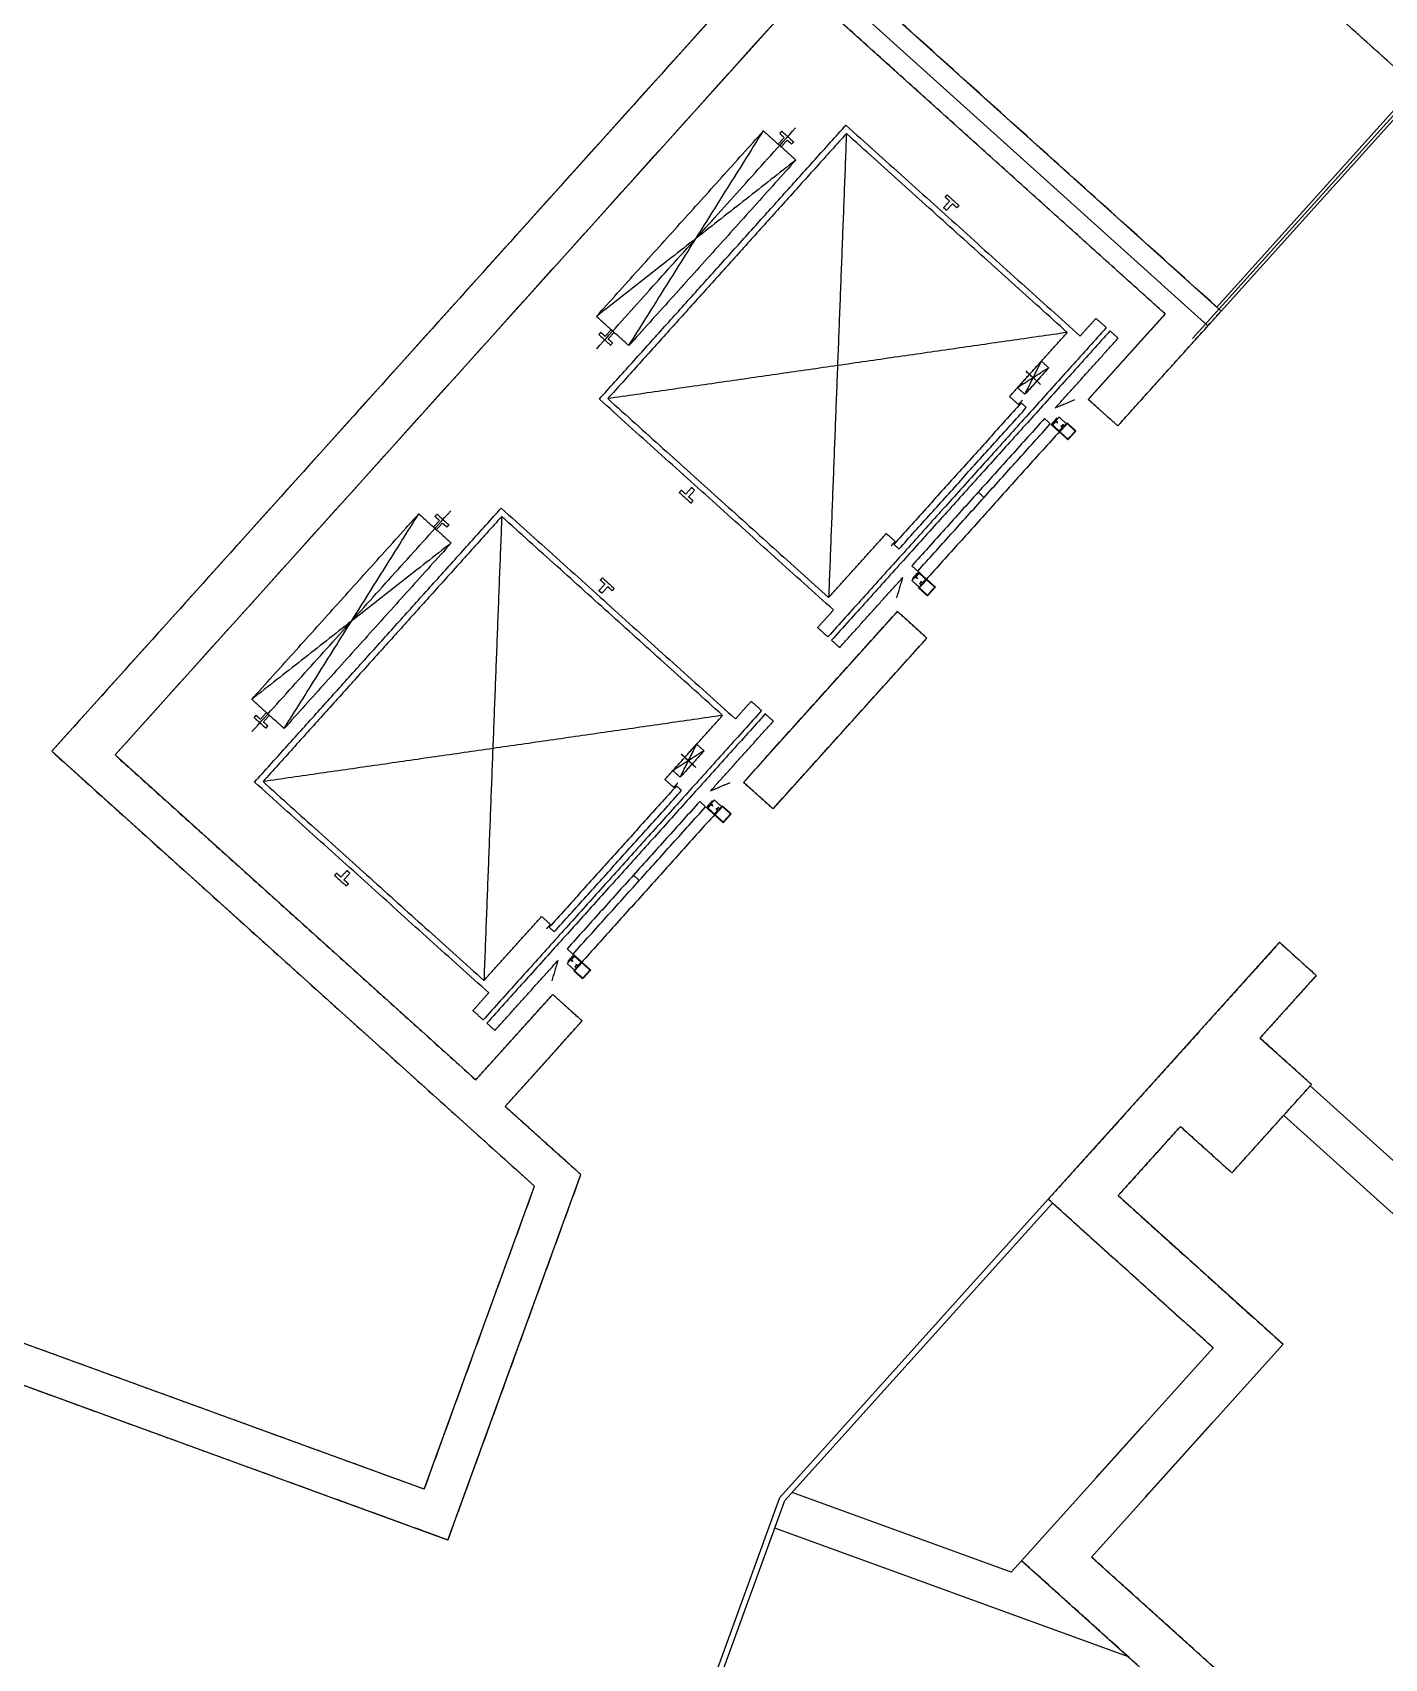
# Model space of a CAD drawing. Header units: millimetres. Extents: x -121354 to 132141, y -64344 to 350.
# Drawn here: x 71987 to 78811, y -32225 to -24021 of the extents above; entities that cross this region are included whole.
import ezdxf

# ---------------------------------------------------------------- set-up
doc = ezdxf.new("R2010")
doc.units = ezdxf.units.MM
for name, color, linetype in [('Block_102ë™_ìƒë¶€ê³¨ì¡°B2_0108', 7, 'CONTINUOUS'), ('Block_ELEV_17ì¸ìŠ¹002', 7, 'CONTINUOUS'), ('Block_ELEV_17ì¸ìŠ¹003', 7, 'CONTINUOUS'), ('Line002', 7, 'CONTINUOUS'), ('Line003', 7, 'CONTINUOUS'), ('Line054', 7, 'CONTINUOUS'), ('Line055', 7, 'CONTINUOUS'), ('Line402', 7, 'CONTINUOUS'), ('Line403', 7, 'CONTINUOUS'), ('Line404', 7, 'CONTINUOUS'), ('Line405', 7, 'CONTINUOUS'), ('Line406', 7, 'CONTINUOUS'), ('Line409', 7, 'CONTINUOUS'), ('Line410', 7, 'CONTINUOUS'), ('Line411', 7, 'CONTINUOUS'), ('Line412', 7, 'CONTINUOUS'), ('Line420', 7, 'CONTINUOUS'), ('Line426', 7, 'CONTINUOUS'), ('Line437', 7, 'CONTINUOUS'), ('Line473', 7, 'CONTINUOUS'), ('Line474', 7, 'CONTINUOUS'), ('Line475', 7, 'CONTINUOUS'), ('Line481', 7, 'CONTINUOUS'), ('Line505', 7, 'CONTINUOUS'), ('Line506', 7, 'CONTINUOUS'), ('Line509', 7, 'CONTINUOUS'), ('Line510', 7, 'CONTINUOUS'), ('Line514', 7, 'CONTINUOUS'), ('Line517', 7, 'CONTINUOUS'), ('Line518', 7, 'CONTINUOUS'), ('Line519', 7, 'CONTINUOUS'), ('Line520', 7, 'CONTINUOUS'), ('Line521', 7, 'CONTINUOUS'), ('Line522', 7, 'CONTINUOUS'), ('Line523', 7, 'CONTINUOUS'), ('Line525', 7, 'CONTINUOUS'), ('Line526', 7, 'CONTINUOUS'), ('Line528', 7, 'CONTINUOUS'), ('Line529', 7, 'CONTINUOUS'), ('Line530', 7, 'CONTINUOUS'), ('Line531', 7, 'CONTINUOUS'), ('Line532', 7, 'CONTINUOUS'), ('Line533', 7, 'CONTINUOUS'), ('Line535', 7, 'CONTINUOUS'), ('Line536', 7, 'CONTINUOUS'), ('Line560', 7, 'CONTINUOUS'), ('Line561', 7, 'CONTINUOUS'), ('Line565', 7, 'CONTINUOUS'), ('Line568', 7, 'CONTINUOUS'), ('Line576', 7, 'CONTINUOUS'), ('Line577', 7, 'CONTINUOUS'), ('Polyline066', 7, 'CONTINUOUS')]:
    doc.layers.add(name, color=color, linetype=linetype)

msp = doc.modelspace()

# ---------------------------------------------------------------- linework, layer by layer
at = {"layer": 'Block_102ë™_ìƒë¶€ê³¨ì¡°B2_0108'}
for points in [[(77986.6, -25426.6), (74590.4, -22368.7)], [(79027.4, -24345.4), (77177, -22679.2)], [(75697.6, -23634.8), (72084.3, -27647.8)], [(75883.4, -23802.1), (72403.9, -27666.4)], [(77704.1, -25441.4), (75883.4, -23802.1)], [(77464.7, -26006.3), (77986.6, -25426.6)], [(77316, -25872.5), (77704.1, -25441.4)], [(77464.7, -26006.3), (77316, -25872.5)], [(75576.3, -27804.6), (76352.5, -26942.6)], [(76501.1, -27076.4), (76352.5, -26942.6)], [(75724.9, -27938.5), (76501.1, -27076.4)], [(72084.3, -27647.8), (74521.3, -29842)], [(72403.9, -27666.4), (74224.6, -29305.8)], [(75724.9, -27938.5), (75576.3, -27804.6)], [(78281, -28611.7), (77113.3, -29908.5)], [(78281, -28611.7), (78466.7, -28779)], [(78466.7, -28779), (78182.4, -29094.8)], [(74224.6, -29305.8), (74612.7, -28874.8)], [(74761.4, -29008.6), (74612.7, -28874.8)], [(74373.3, -29439.6), (74761.4, -29008.6)], [(78442.5, -29329), (78182.4, -29094.8)], [(78041, -29774.9), (78442.5, -29329)], [(74373.3, -29439.6), (74755.4, -29783.6)], [(77780.9, -29540.7), (77466.4, -29890)], [(77466.4, -29890), (77774.2, -29548.1)], [(77780.9, -29540.7), (78041, -29774.9)], [(73964.7, -31371.1), (74521.3, -29842)], [(74084.3, -31627.5), (74755.4, -29783.6)], [(77945.6, -30657.9), (77113.3, -29908.5)], [(77466.4, -29890), (78298.7, -30639.4)], [(73964.7, -31371.1), (71333.6, -30413.5)], [(74084.3, -31627.5), (71453.1, -30669.8)], [(76978.8, -31731.8), (77945.6, -30657.9)], [(77331.8, -31713.3), (78298.7, -30639.4)], [(78717.7, -33297.5), (76978.8, -31731.8)], [(78699.2, -32944.5), (77331.8, -31713.3)]]:
    msp.add_open_spline(points, degree=1, dxfattribs=at)
at = {"layer": 'Block_ELEV_17ì¸ìŠ¹002'}
for points in [[(73093.8, -27386), (73936.9, -26449.6)], [(73093.8, -27386), (73936.9, -26449.6)], [(73093.8, -27386), (73936.9, -26449.6)], [(73095.2, -27548.8), (74098.9, -26434)], [(73095.2, -27548.8), (74098.9, -26434)], [(73095.2, -27548.8), (74098.9, -26434)], [(73108.6, -27803), (74353.1, -26420.7)], [(73108.6, -27803), (74353.1, -26420.7)], [(73108.6, -27803), (74353.1, -26420.7)], [(74355.4, -26463.1), (73150.9, -27800.8)], [(73257.3, -27533.2), (73936.9, -26449.6)], [(73257.3, -27533.2), (73936.9, -26449.6)], [(73257.3, -27533.2), (73936.9, -26449.6)], [(73936.9, -26449.6), (74100.4, -26596.8)], [(73936.9, -26449.6), (74100.4, -26596.8)], [(73936.9, -26449.6), (74100.4, -26596.8)], [(74011.2, -26516.5), (74041.3, -26483.1)], [(74011.2, -26516.5), (74041.3, -26483.1)], [(74011.2, -26516.5), (74041.3, -26483.1)], [(74019, -26463), (74029, -26451.9)], [(74019, -26463), (74029, -26451.9)], [(74019, -26463), (74029, -26451.9)], [(74041.3, -26483.1), (74019, -26463)], [(74041.3, -26483.1), (74019, -26463)], [(74041.3, -26483.1), (74019, -26463)], [(74056.2, -26496.5), (74026.1, -26529.9)], [(74056.2, -26496.5), (74026.1, -26529.9)], [(74056.2, -26496.5), (74026.1, -26529.9)], [(74029, -26451.9), (74088.5, -26505.4)], [(74029, -26451.9), (74088.5, -26505.4)], [(74029, -26451.9), (74088.5, -26505.4)], [(74078.5, -26516.5), (74056.2, -26496.5)], [(74078.5, -26516.5), (74056.2, -26496.5)], [(74078.5, -26516.5), (74056.2, -26496.5)], [(74355.4, -26463.1), (74265.6, -28804.4)], [(74353.1, -26420.7), (75534.7, -27484.6)], [(74353.1, -26420.7), (75534.7, -27484.6)], [(74353.1, -26420.7), (75534.7, -27484.6)], [(75470.1, -27466.8), (74355.4, -26463.1)], [(74026.1, -26529.9), (74011.2, -26516.5)], [(74026.1, -26529.9), (74011.2, -26516.5)], [(74026.1, -26529.9), (74011.2, -26516.5)], [(74088.5, -26505.4), (74078.5, -26516.5)], [(74088.5, -26505.4), (74078.5, -26516.5)], [(74088.5, -26505.4), (74078.5, -26516.5)], [(74100.4, -26596.8), (73093.8, -27386)], [(74100.4, -26596.8), (73093.8, -27386)], [(74100.4, -26596.8), (73093.8, -27386)], [(74100.4, -26596.8), (73257.3, -27533.2)], [(74100.4, -26596.8), (73257.3, -27533.2)], [(74100.4, -26596.8), (73257.3, -27533.2)], [(74845.8, -26837.4), (74876, -26804)], [(74845.8, -26837.4), (74876, -26804)], [(74845.8, -26837.4), (74876, -26804)], [(74853.7, -26783.9), (74863.7, -26772.8)], [(74853.7, -26783.9), (74863.7, -26772.8)], [(74853.7, -26783.9), (74863.7, -26772.8)], [(74876, -26804), (74853.7, -26783.9)], [(74876, -26804), (74853.7, -26783.9)], [(74876, -26804), (74853.7, -26783.9)], [(74890.8, -26817.4), (74860.7, -26850.8)], [(74890.8, -26817.4), (74860.7, -26850.8)], [(74890.8, -26817.4), (74860.7, -26850.8)], [(74863.7, -26772.8), (74923.1, -26826.3)], [(74863.7, -26772.8), (74923.1, -26826.3)], [(74863.7, -26772.8), (74923.1, -26826.3)], [(74913.1, -26837.5), (74890.8, -26817.4)], [(74913.1, -26837.5), (74890.8, -26817.4)], [(74913.1, -26837.5), (74890.8, -26817.4)], [(74923.1, -26826.3), (74913.1, -26837.5)], [(74923.1, -26826.3), (74913.1, -26837.5)], [(74923.1, -26826.3), (74913.1, -26837.5)], [(74860.7, -26850.8), (74845.8, -26837.4)], [(74860.7, -26850.8), (74845.8, -26837.4)], [(74860.7, -26850.8), (74845.8, -26837.4)], [(73257.3, -27533.2), (73093.8, -27386)], [(73257.3, -27533.2), (73093.8, -27386)], [(73257.3, -27533.2), (73093.8, -27386)], [(75534.7, -27484.6), (75615, -27395.5)], [(75534.7, -27484.6), (75615, -27395.5)], [(75534.7, -27484.6), (75615, -27395.5)], [(75615, -27395.5), (75667.1, -27442.3)], [(75615, -27395.5), (75667.1, -27442.3)], [(75615, -27395.5), (75667.1, -27442.3)], [(73115.7, -27466.3), (73105.7, -27477.4)], [(73115.7, -27466.3), (73105.7, -27477.4)], [(73105.7, -27477.4), (73165.1, -27530.9)], [(73105.7, -27477.4), (73165.1, -27530.9)], [(73138, -27486.3), (73115.7, -27466.3)], [(73138, -27486.3), (73115.7, -27466.3)], [(73168.1, -27452.9), (73138, -27486.3)], [(73168.1, -27452.9), (73138, -27486.3)], [(75470.1, -27466.8), (73150.9, -27800.8)], [(73152.8, -27499.7), (73183, -27466.3)], [(73152.8, -27499.7), (73183, -27466.3)], [(73183, -27466.3), (73168.1, -27452.9)], [(73183, -27466.3), (73168.1, -27452.9)], [(75667.1, -27442.3), (74261.9, -29002.9)], [(75667.1, -27442.3), (74261.9, -29002.9)], [(75667.1, -27442.3), (74261.9, -29002.9)], [(75685.6, -27459), (74280.5, -29019.6)], [(75685.6, -27459), (74280.5, -29019.6)], [(75685.6, -27459), (74280.5, -29019.6)], [(75179, -27790), (75470.1, -27466.8)], [(75726.5, -27495.8), (75685.6, -27459)], [(75726.5, -27495.8), (75685.6, -27459)], [(75726.5, -27495.8), (75685.6, -27459)], [(73175.1, -27519.8), (73152.8, -27499.7)], [(73175.1, -27519.8), (73152.8, -27499.7)], [(73165.1, -27530.9), (73175.1, -27519.8)], [(73165.1, -27530.9), (73175.1, -27519.8)], [(75408.7, -27848.8), (75726.5, -27495.8)], [(75408.7, -27848.8), (75726.5, -27495.8)], [(75408.7, -27848.8), (75726.5, -27495.8)], [(75219.2, -27745.5), (75339.6, -27611.7)], [(75219.2, -27745.5), (75339.6, -27611.7)], [(75219.2, -27745.5), (75339.6, -27611.7)], [(75376.8, -27645.1), (75219.2, -27745.5)], [(75376.8, -27645.1), (75219.2, -27745.5)], [(75376.8, -27645.1), (75219.2, -27745.5)], [(75256.3, -27778.9), (75339.6, -27611.7)], [(75256.3, -27778.9), (75339.6, -27611.7)], [(75256.3, -27778.9), (75339.6, -27611.7)], [(75376.8, -27645.1), (75256.3, -27778.9)], [(75376.8, -27645.1), (75256.3, -27778.9)], [(75376.8, -27645.1), (75256.3, -27778.9)], [(75339.6, -27611.7), (75376.8, -27645.1)], [(75339.6, -27611.7), (75376.8, -27645.1)], [(75339.6, -27611.7), (75376.8, -27645.1)], [(75335.1, -27728.8), (75260.8, -27661.8)], [(75335.1, -27728.8), (75260.8, -27661.8)], [(75335.1, -27728.8), (75260.8, -27661.8)], [(74290.2, -28866.9), (73108.6, -27803)], [(74290.2, -28866.9), (73108.6, -27803)], [(74290.2, -28866.9), (73108.6, -27803)], [(73150.9, -27800.8), (74265.6, -28804.4)], [(75223.6, -27830.2), (75179, -27790)], [(75256.3, -27778.9), (75219.2, -27745.5)], [(75256.3, -27778.9), (75219.2, -27745.5)], [(75256.3, -27778.9), (75219.2, -27745.5)], [(75243.7, -27807.9), (75223.6, -27830.2)], [(75506.7, -27807.2), (75408.7, -27848.8)], [(75506.7, -27807.2), (75408.7, -27848.8)], [(75506.7, -27807.2), (75408.7, -27848.8)], [(75237.3, -27822.4), (74595, -28535.8)], [(75237.3, -27822.4), (74595, -28535.8)], [(75237.3, -27822.4), (74595, -28535.8)], [(74621, -28559.2), (75263.4, -27845.8)], [(74621, -28559.2), (75263.4, -27845.8)], [(74621, -28559.2), (75263.4, -27845.8)], [(75263.4, -27845.8), (75237.3, -27822.4)], [(75263.4, -27845.8), (75237.3, -27822.4)], [(75263.4, -27845.8), (75237.3, -27822.4)], [(75428.7, -27893.8), (75412, -27912.4)], [(75428.7, -27893.8), (75412, -27912.4)], [(75428.7, -27893.8), (75412, -27912.4)], [(75428.7, -27893.8), (75465.9, -27927.2)], [(75428.7, -27893.8), (75465.9, -27927.2)], [(75428.7, -27893.8), (75465.9, -27927.2)], [(75354.8, -27901.2), (74685.6, -28644.4)], [(75354.8, -27901.2), (74685.6, -28644.4)], [(75354.8, -27901.2), (74685.6, -28644.4)], [(74715.4, -28671.1), (75384.5, -27928)], [(74715.4, -28671.1), (75384.5, -27928)], [(74715.4, -28671.1), (75384.5, -27928)], [(75432.4, -27964.4), (74756.6, -28715)], [(75384.5, -27928), (75354.8, -27901.2)], [(75384.5, -27928), (75354.8, -27901.2)], [(75384.5, -27928), (75354.8, -27901.2)], [(75388.2, -27931.3), (75418.3, -27897.9)], [(75388.2, -27931.3), (75418.3, -27897.9)], [(75388.2, -27931.3), (75418.3, -27897.9)], [(75399.4, -27941.4), (75388.2, -27931.3)], [(75399.4, -27941.4), (75388.2, -27931.3)], [(75399.4, -27941.4), (75388.2, -27931.3)], [(75412, -27912.4), (75391.9, -27934.7)], [(75412, -27912.4), (75391.9, -27934.7)], [(75412, -27912.4), (75391.9, -27934.7)], [(75391.9, -27934.7), (75429.1, -27968.1)], [(75391.9, -27934.7), (75429.1, -27968.1)], [(75391.9, -27934.7), (75429.1, -27968.1)], [(75396.3, -27934.1), (75412.2, -27916.4)], [(75396.3, -27934.1), (75412.2, -27916.4)], [(75396.3, -27934.1), (75412.2, -27916.4)], [(75429.2, -27963.7), (75396.3, -27934.1)], [(75429.2, -27963.7), (75396.3, -27934.1)], [(75429.2, -27963.7), (75396.3, -27934.1)], [(75421.5, -27920.9), (75412, -27912.4)], [(75421.5, -27920.9), (75412, -27912.4)], [(75421.5, -27920.9), (75412, -27912.4)], [(75412.2, -27916.4), (75419.6, -27923)], [(75412.2, -27916.4), (75419.6, -27923)], [(75412.2, -27916.4), (75419.6, -27923)], [(75418.3, -27897.9), (75422, -27901.2)], [(75418.3, -27897.9), (75422, -27901.2)], [(75418.3, -27897.9), (75422, -27901.2)], [(75419.6, -27923), (75421.5, -27920.9)], [(75419.6, -27923), (75421.5, -27920.9)], [(75419.6, -27923), (75421.5, -27920.9)], [(75469.2, -27923.5), (75429.1, -27968.1)], [(75429.1, -27968.1), (75449.2, -27945.8)], [(75429.1, -27968.1), (75449.2, -27945.8)], [(75429.1, -27968.1), (75449.2, -27945.8)], [(75429.1, -27968.1), (75473.7, -28008.3)], [(75445.2, -27946), (75429.2, -27963.7)], [(75445.2, -27946), (75429.2, -27963.7)], [(75445.2, -27946), (75429.2, -27963.7)], [(75469.4, -27927.1), (75432.6, -27967.9)], [(75432.6, -27967.9), (75473.5, -28004.7)], [(75439.7, -27937.3), (75437.8, -27939.4)], [(75439.7, -27937.3), (75437.8, -27939.4)], [(75439.7, -27937.3), (75437.8, -27939.4)], [(75437.8, -27939.4), (75445.2, -27946)], [(75437.8, -27939.4), (75445.2, -27946)], [(75437.8, -27939.4), (75445.2, -27946)], [(75449.2, -27945.8), (75439.7, -27937.3)], [(75449.2, -27945.8), (75439.7, -27937.3)], [(75449.2, -27945.8), (75439.7, -27937.3)], [(75448.4, -27931.7), (75441.7, -27939.1)], [(75448.4, -27931.7), (75441.7, -27939.1)], [(75448.4, -27931.7), (75441.7, -27939.1)], [(75455.8, -27938.4), (75448.4, -27931.7)], [(75455.8, -27938.4), (75448.4, -27931.7)], [(75455.8, -27938.4), (75448.4, -27931.7)], [(75449.2, -27945.8), (75455.8, -27938.4)], [(75449.2, -27945.8), (75455.8, -27938.4)], [(75449.2, -27945.8), (75455.8, -27938.4)], [(75455.8, -27938.4), (75465.9, -27927.2)], [(75455.8, -27938.4), (75465.9, -27927.2)], [(75455.8, -27938.4), (75465.9, -27927.2)], [(75513.8, -27963.7), (75469.2, -27923.5)], [(75510.3, -27963.9), (75469.4, -27927.1)], [(75473.5, -28004.7), (75510.3, -27963.9)], [(75473.7, -28008.3), (75513.8, -27963.7)], [(73522.1, -28262.8), (73512.1, -28273.9)], [(73522.1, -28262.8), (73512.1, -28273.9)], [(73512.1, -28273.9), (73571.5, -28327.5)], [(73512.1, -28273.9), (73571.5, -28327.5)], [(73544.4, -28282.9), (73522.1, -28262.8)], [(73544.4, -28282.9), (73522.1, -28262.8)], [(73574.5, -28249.4), (73544.4, -28282.9)], [(73574.5, -28249.4), (73544.4, -28282.9)], [(73559.3, -28296.2), (73589.4, -28262.8)], [(73559.3, -28296.2), (73589.4, -28262.8)], [(73581.5, -28316.3), (73559.3, -28296.2)], [(73581.5, -28316.3), (73559.3, -28296.2)], [(73589.4, -28262.8), (73574.5, -28249.4)], [(73589.4, -28262.8), (73574.5, -28249.4)], [(75049.9, -28299.5), (75020.2, -28272.8)], [(75049.9, -28299.5), (75020.2, -28272.8)], [(75049.9, -28299.5), (75020.2, -28272.8)], [(73571.5, -28327.5), (73581.5, -28316.3)], [(73571.5, -28327.5), (73581.5, -28316.3)], [(74265.6, -28804.4), (74556.7, -28481.2)], [(74556.7, -28481.2), (74601.3, -28521.3)], [(74601.3, -28521.3), (74581.2, -28543.6)], [(74595, -28535.8), (74621, -28559.2)], [(74595, -28535.8), (74621, -28559.2)], [(74595, -28535.8), (74621, -28559.2)], [(74321.3, -29056.4), (74639.2, -28703.4)], [(74321.3, -29056.4), (74639.2, -28703.4)], [(74321.3, -29056.4), (74639.2, -28703.4)], [(74639.2, -28703.4), (74608, -28805.3)], [(74639.2, -28703.4), (74608, -28805.3)], [(74639.2, -28703.4), (74608, -28805.3)], [(74685.6, -28644.4), (74715.4, -28671.1)], [(74685.6, -28644.4), (74715.4, -28671.1)], [(74686, -28718.7), (74702.7, -28700.1)], [(74686, -28718.7), (74702.7, -28700.1)], [(74719.1, -28674.5), (74689, -28707.9)], [(74719.1, -28674.5), (74689, -28707.9)], [(74689, -28707.9), (74692.7, -28711.3)], [(74689, -28707.9), (74692.7, -28711.3)], [(74702.7, -28700.1), (74722.8, -28677.8)], [(74702.7, -28700.1), (74722.8, -28677.8)], [(74712.2, -28708.6), (74702.7, -28700.1)], [(74712.2, -28708.6), (74702.7, -28700.1)], [(74722.7, -28682.2), (74706.7, -28699.9)], [(74722.7, -28682.2), (74706.7, -28699.9)], [(74706.7, -28699.9), (74714.1, -28706.6)], [(74706.7, -28699.9), (74714.1, -28706.6)], [(74714.1, -28706.6), (74712.2, -28708.6)], [(74714.1, -28706.6), (74712.2, -28708.6)], [(74730.2, -28684.5), (74719.1, -28674.5)], [(74730.2, -28684.5), (74719.1, -28674.5)], [(74719.8, -28755.9), (74760, -28711.3)], [(74755.6, -28711.9), (74722.7, -28682.2)], [(74755.6, -28711.9), (74722.7, -28682.2)], [(74722.8, -28677.8), (74760, -28711.3)], [(74722.8, -28677.8), (74760, -28711.3)], [(74739.7, -28729.6), (74755.6, -28711.9)], [(74739.7, -28729.6), (74755.6, -28711.9)], [(74760, -28711.3), (74739.9, -28733.6)], [(74760, -28711.3), (74739.9, -28733.6)], [(74760, -28711.3), (74804.5, -28751.4)], [(74686, -28718.7), (74723.2, -28752.1)], [(74686, -28718.7), (74723.2, -28752.1)], [(74764.4, -28796), (74719.8, -28755.9)], [(74733.2, -28741), (74723.2, -28752.1)], [(74733.2, -28741), (74723.2, -28752.1)], [(74723.3, -28755.7), (74760.1, -28714.8)], [(74764.2, -28792.5), (74723.3, -28755.7)], [(74725.8, -28734.3), (74732.5, -28726.9)], [(74725.8, -28734.3), (74732.5, -28726.9)], [(74733.2, -28741), (74725.8, -28734.3)], [(74733.2, -28741), (74725.8, -28734.3)], [(74730.4, -28725), (74732.3, -28722.9)], [(74730.4, -28725), (74732.3, -28722.9)], [(74739.9, -28733.6), (74730.4, -28725)], [(74739.9, -28733.6), (74730.4, -28725)], [(74732.3, -28722.9), (74739.7, -28729.6)], [(74732.3, -28722.9), (74739.7, -28729.6)], [(74739.9, -28733.6), (74733.2, -28741)], [(74739.9, -28733.6), (74733.2, -28741)], [(74760.1, -28714.8), (74801, -28751.6)], [(74801, -28751.6), (74764.2, -28792.5)], [(74804.5, -28751.4), (74764.4, -28796)], [(74209.9, -28956.1), (74290.2, -28866.9)], [(74209.9, -28956.1), (74290.2, -28866.9)], [(74209.9, -28956.1), (74290.2, -28866.9)], [(74261.9, -29002.9), (74209.9, -28956.1)], [(74261.9, -29002.9), (74209.9, -28956.1)], [(74261.9, -29002.9), (74209.9, -28956.1)], [(74280.5, -29019.6), (74321.3, -29056.4)], [(74280.5, -29019.6), (74321.3, -29056.4)], [(74280.5, -29019.6), (74321.3, -29056.4)]]:
    msp.add_open_spline(points, degree=1, dxfattribs=at)
at = {"layer": 'Block_ELEV_17ì¸ìŠ¹003'}
for points in [[(74833.5, -25453.8), (75676.6, -24517.4)], [(74833.5, -25453.8), (75676.6, -24517.4)], [(74833.5, -25453.8), (75676.6, -24517.4)], [(74835, -25616.6), (75838.7, -24501.9)], [(74835, -25616.6), (75838.7, -24501.9)], [(74835, -25616.6), (75838.7, -24501.9)], [(74848.3, -25870.8), (76092.9, -24488.5)], [(74848.3, -25870.8), (76092.9, -24488.5)], [(74848.3, -25870.8), (76092.9, -24488.5)], [(74997, -25601), (75676.6, -24517.4)], [(74997, -25601), (75676.6, -24517.4)], [(74997, -25601), (75676.6, -24517.4)], [(75676.6, -24517.4), (75840.1, -24664.6)], [(75676.6, -24517.4), (75840.1, -24664.6)], [(75676.6, -24517.4), (75840.1, -24664.6)], [(75758.8, -24530.8), (75768.8, -24519.7)], [(75758.8, -24530.8), (75768.8, -24519.7)], [(75758.8, -24530.8), (75768.8, -24519.7)], [(75768.8, -24519.7), (75828.2, -24573.2)], [(75768.8, -24519.7), (75828.2, -24573.2)], [(75768.8, -24519.7), (75828.2, -24573.2)], [(76092.9, -24488.5), (77274.5, -25552.5)], [(76092.9, -24488.5), (77274.5, -25552.5)], [(76092.9, -24488.5), (77274.5, -25552.5)], [(76095.1, -24530.9), (74890.7, -25868.6)], [(75750.9, -24584.4), (75781, -24550.9)], [(75750.9, -24584.4), (75781, -24550.9)], [(75750.9, -24584.4), (75781, -24550.9)], [(75765.8, -24597.7), (75750.9, -24584.4)], [(75765.8, -24597.7), (75750.9, -24584.4)], [(75765.8, -24597.7), (75750.9, -24584.4)], [(75781, -24550.9), (75758.8, -24530.8)], [(75781, -24550.9), (75758.8, -24530.8)], [(75781, -24550.9), (75758.8, -24530.8)], [(75795.9, -24564.3), (75765.8, -24597.7)], [(75795.9, -24564.3), (75765.8, -24597.7)], [(75795.9, -24564.3), (75765.8, -24597.7)], [(75818.2, -24584.4), (75795.9, -24564.3)], [(75818.2, -24584.4), (75795.9, -24564.3)], [(75818.2, -24584.4), (75795.9, -24564.3)], [(75828.2, -24573.2), (75818.2, -24584.4)], [(75828.2, -24573.2), (75818.2, -24584.4)], [(75828.2, -24573.2), (75818.2, -24584.4)], [(76095.1, -24530.9), (76005.4, -26872.3)], [(77209.8, -25534.6), (76095.1, -24530.9)], [(75840.1, -24664.6), (74833.5, -25453.8)], [(75840.1, -24664.6), (74833.5, -25453.8)], [(75840.1, -24664.6), (74833.5, -25453.8)], [(75840.1, -24664.6), (74997, -25601)], [(75840.1, -24664.6), (74997, -25601)], [(75840.1, -24664.6), (74997, -25601)], [(76593.4, -24851.8), (76603.4, -24840.6)], [(76593.4, -24851.8), (76603.4, -24840.6)], [(76593.4, -24851.8), (76603.4, -24840.6)], [(76615.7, -24871.8), (76593.4, -24851.8)], [(76615.7, -24871.8), (76593.4, -24851.8)], [(76615.7, -24871.8), (76593.4, -24851.8)], [(76603.4, -24840.6), (76662.9, -24894.1)], [(76603.4, -24840.6), (76662.9, -24894.1)], [(76603.4, -24840.6), (76662.9, -24894.1)], [(76585.6, -24905.3), (76615.7, -24871.8)], [(76585.6, -24905.3), (76615.7, -24871.8)], [(76585.6, -24905.3), (76615.7, -24871.8)], [(76600.4, -24918.6), (76585.6, -24905.3)], [(76600.4, -24918.6), (76585.6, -24905.3)], [(76600.4, -24918.6), (76585.6, -24905.3)], [(76630.6, -24885.2), (76600.4, -24918.6)], [(76630.6, -24885.2), (76600.4, -24918.6)], [(76630.6, -24885.2), (76600.4, -24918.6)], [(76652.9, -24905.3), (76630.6, -24885.2)], [(76652.9, -24905.3), (76630.6, -24885.2)], [(76652.9, -24905.3), (76630.6, -24885.2)], [(76662.9, -24894.1), (76652.9, -24905.3)], [(76662.9, -24894.1), (76652.9, -24905.3)], [(76662.9, -24894.1), (76652.9, -24905.3)], [(74997, -25601), (74833.5, -25453.8)], [(74997, -25601), (74833.5, -25453.8)], [(74997, -25601), (74833.5, -25453.8)], [(77406.8, -25510.1), (76001.6, -27070.7)], [(77406.8, -25510.1), (76001.6, -27070.7)], [(77406.8, -25510.1), (76001.6, -27070.7)], [(77274.5, -25552.5), (77354.8, -25463.3)], [(77274.5, -25552.5), (77354.8, -25463.3)], [(77274.5, -25552.5), (77354.8, -25463.3)], [(77354.8, -25463.3), (77406.8, -25510.1)], [(77354.8, -25463.3), (77406.8, -25510.1)], [(77354.8, -25463.3), (77406.8, -25510.1)], [(74855.4, -25534.1), (74845.4, -25545.2)], [(74855.4, -25534.1), (74845.4, -25545.2)], [(74845.4, -25545.2), (74904.8, -25598.8)], [(74845.4, -25545.2), (74904.8, -25598.8)], [(74877.7, -25554.2), (74855.4, -25534.1)], [(74877.7, -25554.2), (74855.4, -25534.1)], [(74907.8, -25520.7), (74877.7, -25554.2)], [(74907.8, -25520.7), (74877.7, -25554.2)], [(77209.8, -25534.6), (74890.7, -25868.6)], [(74892.6, -25567.5), (74922.7, -25534.1)], [(74892.6, -25567.5), (74922.7, -25534.1)], [(74914.9, -25587.6), (74892.6, -25567.5)], [(74914.9, -25587.6), (74892.6, -25567.5)], [(74904.8, -25598.8), (74914.9, -25587.6)], [(74904.8, -25598.8), (74914.9, -25587.6)], [(74922.7, -25534.1), (74907.8, -25520.7)], [(74922.7, -25534.1), (74907.8, -25520.7)], [(77425.4, -25526.8), (76020.2, -27087.5)], [(77425.4, -25526.8), (76020.2, -27087.5)], [(77425.4, -25526.8), (76020.2, -27087.5)], [(76918.7, -25857.9), (77209.8, -25534.6)], [(77148.4, -25916.6), (77466.2, -25563.6)], [(77148.4, -25916.6), (77466.2, -25563.6)], [(77148.4, -25916.6), (77466.2, -25563.6)], [(77466.2, -25563.6), (77425.4, -25526.8)], [(77466.2, -25563.6), (77425.4, -25526.8)], [(77466.2, -25563.6), (77425.4, -25526.8)], [(76958.9, -25813.3), (77079.3, -25679.5)], [(76958.9, -25813.3), (77079.3, -25679.5)], [(76958.9, -25813.3), (77079.3, -25679.5)], [(77116.5, -25713), (76958.9, -25813.3)], [(77116.5, -25713), (76958.9, -25813.3)], [(77116.5, -25713), (76958.9, -25813.3)], [(76996, -25846.7), (77079.3, -25679.5)], [(76996, -25846.7), (77079.3, -25679.5)], [(76996, -25846.7), (77079.3, -25679.5)], [(77116.5, -25713), (76996, -25846.7)], [(77116.5, -25713), (76996, -25846.7)], [(77116.5, -25713), (76996, -25846.7)], [(77074.8, -25796.6), (77000.5, -25729.7)], [(77074.8, -25796.6), (77000.5, -25729.7)], [(77074.8, -25796.6), (77000.5, -25729.7)], [(77079.3, -25679.5), (77116.5, -25713)], [(77079.3, -25679.5), (77116.5, -25713)], [(77079.3, -25679.5), (77116.5, -25713)], [(76996, -25846.7), (76958.9, -25813.3)], [(76996, -25846.7), (76958.9, -25813.3)], [(76996, -25846.7), (76958.9, -25813.3)], [(76029.9, -26934.7), (74848.3, -25870.8)], [(76029.9, -26934.7), (74848.3, -25870.8)], [(76029.9, -26934.7), (74848.3, -25870.8)], [(74890.7, -25868.6), (76005.4, -26872.3)], [(76977.1, -25890.2), (76334.7, -26603.6)], [(76977.1, -25890.2), (76334.7, -26603.6)], [(76977.1, -25890.2), (76334.7, -26603.6)], [(76360.7, -26627.1), (77003.1, -25913.6)], [(76360.7, -26627.1), (77003.1, -25913.6)], [(76360.7, -26627.1), (77003.1, -25913.6)], [(76963.3, -25898), (76918.7, -25857.9)], [(76983.4, -25875.7), (76963.3, -25898)], [(77003.1, -25913.6), (76977.1, -25890.2)], [(77003.1, -25913.6), (76977.1, -25890.2)], [(77003.1, -25913.6), (76977.1, -25890.2)], [(77246.4, -25875), (77148.4, -25916.6)], [(77246.4, -25875), (77148.4, -25916.6)], [(77246.4, -25875), (77148.4, -25916.6)], [(77094.5, -25969), (76425.4, -26712.2)], [(77094.5, -25969), (76425.4, -26712.2)], [(77094.5, -25969), (76425.4, -26712.2)], [(76455.1, -26738.9), (77124.2, -25995.8)], [(76455.1, -26738.9), (77124.2, -25995.8)], [(76455.1, -26738.9), (77124.2, -25995.8)], [(77124.2, -25995.8), (77094.5, -25969)], [(77124.2, -25995.8), (77094.5, -25969)], [(77124.2, -25995.8), (77094.5, -25969)], [(77128, -25999.1), (77158.1, -25965.7)], [(77128, -25999.1), (77158.1, -25965.7)], [(77128, -25999.1), (77158.1, -25965.7)], [(77139.1, -26009.2), (77128, -25999.1)], [(77139.1, -26009.2), (77128, -25999.1)], [(77139.1, -26009.2), (77128, -25999.1)], [(77151.7, -25980.2), (77131.7, -26002.5)], [(77151.7, -25980.2), (77131.7, -26002.5)], [(77151.7, -25980.2), (77131.7, -26002.5)], [(77131.7, -26002.5), (77168.8, -26035.9)], [(77131.7, -26002.5), (77168.8, -26035.9)], [(77131.7, -26002.5), (77168.8, -26035.9)], [(77136, -26001.9), (77152, -25984.2)], [(77136, -26001.9), (77152, -25984.2)], [(77136, -26001.9), (77152, -25984.2)], [(77169, -26031.5), (77136, -26001.9)], [(77169, -26031.5), (77136, -26001.9)], [(77169, -26031.5), (77136, -26001.9)], [(77168.5, -25961.6), (77151.7, -25980.2)], [(77168.5, -25961.6), (77151.7, -25980.2)], [(77168.5, -25961.6), (77151.7, -25980.2)], [(77161.2, -25988.7), (77151.7, -25980.2)], [(77161.2, -25988.7), (77151.7, -25980.2)], [(77161.2, -25988.7), (77151.7, -25980.2)], [(77152, -25984.2), (77159.3, -25990.8)], [(77152, -25984.2), (77159.3, -25990.8)], [(77152, -25984.2), (77159.3, -25990.8)], [(77158.1, -25965.7), (77161.8, -25969)], [(77158.1, -25965.7), (77161.8, -25969)], [(77158.1, -25965.7), (77161.8, -25969)], [(77159.3, -25990.8), (77161.2, -25988.7)], [(77159.3, -25990.8), (77161.2, -25988.7)], [(77159.3, -25990.8), (77161.2, -25988.7)], [(77168.5, -25961.6), (77205.6, -25995.1)], [(77168.5, -25961.6), (77205.6, -25995.1)], [(77168.5, -25961.6), (77205.6, -25995.1)], [(77209, -25991.4), (77168.8, -26035.9)], [(77209.2, -25994.9), (77172.4, -26035.8)], [(77179.4, -26005.1), (77177.5, -26007.2)], [(77179.4, -26005.1), (77177.5, -26007.2)], [(77179.4, -26005.1), (77177.5, -26007.2)], [(77188.9, -26013.7), (77179.4, -26005.1)], [(77188.9, -26013.7), (77179.4, -26005.1)], [(77188.9, -26013.7), (77179.4, -26005.1)], [(77188.2, -25999.5), (77181.5, -26007)], [(77188.2, -25999.5), (77181.5, -26007)], [(77188.2, -25999.5), (77181.5, -26007)], [(77195.6, -26006.2), (77188.2, -25999.5)], [(77195.6, -26006.2), (77188.2, -25999.5)], [(77195.6, -26006.2), (77188.2, -25999.5)], [(77188.9, -26013.7), (77195.6, -26006.2)], [(77188.9, -26013.7), (77195.6, -26006.2)], [(77188.9, -26013.7), (77195.6, -26006.2)], [(77195.6, -26006.2), (77205.6, -25995.1)], [(77195.6, -26006.2), (77205.6, -25995.1)], [(77195.6, -26006.2), (77205.6, -25995.1)], [(77253.6, -26031.5), (77209, -25991.4)], [(77250, -26031.7), (77209.2, -25994.9)], [(77172.2, -26032.2), (76496.3, -26782.8)], [(77168.8, -26035.9), (77188.9, -26013.7)], [(77168.8, -26035.9), (77188.9, -26013.7)], [(77168.8, -26035.9), (77188.9, -26013.7)], [(77168.8, -26035.9), (77213.4, -26076.1)], [(77184.9, -26013.8), (77169, -26031.5)], [(77184.9, -26013.8), (77169, -26031.5)], [(77184.9, -26013.8), (77169, -26031.5)], [(77172.4, -26035.8), (77213.2, -26072.6)], [(77177.5, -26007.2), (77184.9, -26013.8)], [(77177.5, -26007.2), (77184.9, -26013.8)], [(77177.5, -26007.2), (77184.9, -26013.8)], [(77213.2, -26072.6), (77250, -26031.7)], [(77213.4, -26076.1), (77253.6, -26031.5)], [(75261.8, -26330.6), (75251.8, -26341.8)], [(75261.8, -26330.6), (75251.8, -26341.8)], [(75284.1, -26350.7), (75261.8, -26330.6)], [(75284.1, -26350.7), (75261.8, -26330.6)], [(75314.2, -26317.2), (75284.1, -26350.7)], [(75314.2, -26317.2), (75284.1, -26350.7)], [(75299, -26364.1), (75329.1, -26330.6)], [(75299, -26364.1), (75329.1, -26330.6)], [(75329.1, -26330.6), (75314.2, -26317.2)], [(75329.1, -26330.6), (75314.2, -26317.2)], [(75251.8, -26341.8), (75311.3, -26395.3)], [(75251.8, -26341.8), (75311.3, -26395.3)], [(75321.3, -26384.1), (75299, -26364.1)], [(75321.3, -26384.1), (75299, -26364.1)], [(75311.3, -26395.3), (75321.3, -26384.1)], [(75311.3, -26395.3), (75321.3, -26384.1)], [(76789.7, -26367.4), (76759.9, -26340.6)], [(76789.7, -26367.4), (76759.9, -26340.6)], [(76789.7, -26367.4), (76759.9, -26340.6)], [(76005.4, -26872.3), (76296.5, -26549)], [(76296.5, -26549), (76341, -26589.1)], [(76341, -26589.1), (76321, -26611.4)], [(76334.7, -26603.6), (76360.7, -26627.1)], [(76334.7, -26603.6), (76360.7, -26627.1)], [(76334.7, -26603.6), (76360.7, -26627.1)], [(76425.4, -26712.2), (76455.1, -26738.9)], [(76425.4, -26712.2), (76455.1, -26738.9)], [(76458.8, -26742.3), (76428.7, -26775.7)], [(76458.8, -26742.3), (76428.7, -26775.7)], [(76470, -26752.3), (76458.8, -26742.3)], [(76470, -26752.3), (76458.8, -26742.3)], [(76061.1, -27124.3), (76378.9, -26771.3)], [(76061.1, -27124.3), (76378.9, -26771.3)], [(76061.1, -27124.3), (76378.9, -26771.3)], [(76378.9, -26771.3), (76347.8, -26873.1)], [(76378.9, -26771.3), (76347.8, -26873.1)], [(76378.9, -26771.3), (76347.8, -26873.1)], [(76425.7, -26786.5), (76442.5, -26767.9)], [(76425.7, -26786.5), (76442.5, -26767.9)], [(76425.7, -26786.5), (76462.9, -26820)], [(76425.7, -26786.5), (76462.9, -26820)], [(76428.7, -26775.7), (76432.4, -26779.1)], [(76428.7, -26775.7), (76432.4, -26779.1)], [(76442.5, -26767.9), (76462.5, -26745.6)], [(76442.5, -26767.9), (76462.5, -26745.6)], [(76451.9, -26776.5), (76442.5, -26767.9)], [(76451.9, -26776.5), (76442.5, -26767.9)], [(76462.4, -26750), (76446.4, -26767.7)], [(76462.4, -26750), (76446.4, -26767.7)], [(76446.4, -26767.7), (76453.8, -26774.4)], [(76446.4, -26767.7), (76453.8, -26774.4)], [(76453.8, -26774.4), (76451.9, -26776.5)], [(76453.8, -26774.4), (76451.9, -26776.5)], [(76459.5, -26823.7), (76499.7, -26779.1)], [(76504.1, -26863.8), (76459.5, -26823.7)], [(76495.3, -26779.7), (76462.4, -26750)], [(76495.3, -26779.7), (76462.4, -26750)], [(76462.5, -26745.6), (76499.7, -26779.1)], [(76462.5, -26745.6), (76499.7, -26779.1)], [(76472.9, -26808.8), (76462.9, -26820)], [(76472.9, -26808.8), (76462.9, -26820)], [(76463.1, -26823.5), (76499.9, -26782.6)], [(76504, -26860.3), (76463.1, -26823.5)], [(76465.5, -26802.1), (76472.2, -26794.7)], [(76465.5, -26802.1), (76472.2, -26794.7)], [(76472.9, -26808.8), (76465.5, -26802.1)], [(76472.9, -26808.8), (76465.5, -26802.1)], [(76470.1, -26792.8), (76472, -26790.8)], [(76470.1, -26792.8), (76472, -26790.8)], [(76479.6, -26801.4), (76470.1, -26792.8)], [(76479.6, -26801.4), (76470.1, -26792.8)], [(76472, -26790.8), (76479.4, -26797.4)], [(76472, -26790.8), (76479.4, -26797.4)], [(76479.6, -26801.4), (76472.9, -26808.8)], [(76479.6, -26801.4), (76472.9, -26808.8)], [(76479.4, -26797.4), (76495.3, -26779.7)], [(76479.4, -26797.4), (76495.3, -26779.7)], [(76499.7, -26779.1), (76479.6, -26801.4)], [(76499.7, -26779.1), (76479.6, -26801.4)], [(76499.7, -26779.1), (76544.3, -26819.2)], [(76499.9, -26782.6), (76540.8, -26819.4)], [(76540.8, -26819.4), (76504, -26860.3)], [(76544.3, -26819.2), (76504.1, -26863.8)], [(75949.6, -27023.9), (76029.9, -26934.7)], [(75949.6, -27023.9), (76029.9, -26934.7)], [(75949.6, -27023.9), (76029.9, -26934.7)], [(76001.6, -27070.7), (75949.6, -27023.9)], [(76001.6, -27070.7), (75949.6, -27023.9)], [(76001.6, -27070.7), (75949.6, -27023.9)], [(76020.2, -27087.5), (76061.1, -27124.3)], [(76020.2, -27087.5), (76061.1, -27124.3)], [(76020.2, -27087.5), (76061.1, -27124.3)]]:
    msp.add_open_spline(points, degree=1, dxfattribs=at)
at = {"layer": 'Line002'}
msp.add_line((78435.8, -29336.5), (80278.8, -30995.9), dxfattribs=at)
at = {"layer": 'Line003'}
msp.add_line((78302, -29485.1), (80144.9, -31144.5), dxfattribs=at)
at = {"layer": 'Line054'}
msp.add_line((73964.7, -31371.1), (74375.1, -30243.5), dxfattribs=at)
at = {"layer": 'Line055'}
msp.add_line((74152.7, -31439.6), (74563.1, -30311.9), dxfattribs=at)
at = {"layer": 'Line402'}
msp.add_line((76926.8, -31789.5), (75822.1, -31387.4), dxfattribs=at)
at = {"layer": 'Line403'}
msp.add_line((76978.8, -31731.8), (76926.8, -31789.5), dxfattribs=at)
at = {"layer": 'Line404'}
msp.add_line((77518.3, -32217.6), (75734, -31568.2), dxfattribs=at)
at = {"layer": 'Line405'}
msp.add_line((78990.3, -24311.9), (77986.6, -25426.6), dxfattribs=at)
at = {"layer": 'Line406'}
msp.add_line((78968, -24291.8), (77964.3, -25406.6), dxfattribs=at)
at = {"layer": 'Line409'}
msp.add_line((75784.7, -31428.9), (77135.6, -29928.6), dxfattribs=at)
at = {"layer": 'Line410'}
msp.add_line((75758.5, -31413.2), (77113.3, -29908.5), dxfattribs=at)
at = {"layer": 'Line411'}
msp.add_line((75296.2, -32771), (75784.7, -31428.9), dxfattribs=at)
at = {"layer": 'Line412'}
msp.add_line((75268.1, -32760.7), (75758.5, -31413.2), dxfattribs=at)
at = {"layer": 'Line420'}
msp.add_line((77780.9, -29540.7), (77466.4, -29890), dxfattribs=at)
at = {"layer": 'Line426'}
msp.add_line((77945.6, -30657.9), (77113.3, -29908.5), dxfattribs=at)
at = {"layer": 'Line437'}
msp.add_line((78699.2, -32944.5), (77331.8, -31713.3), dxfattribs=at)
at = {"layer": 'Line473'}
msp.add_line((78281, -28611.7), (78466.7, -28779), dxfattribs=at)
at = {"layer": 'Line474'}
msp.add_line((78466.7, -28779), (78182.4, -29094.8), dxfattribs=at)
at = {"layer": 'Line475'}
msp.add_line((78281, -28611.7), (77113.3, -29908.5), dxfattribs=at)
at = {"layer": 'Line481'}
msp.add_line((79027.4, -24345.4), (77177, -22679.2), dxfattribs=at)
at = {"layer": 'Line505'}
msp.add_line((78717.7, -33297.5), (76978.8, -31731.8), dxfattribs=at)
at = {"layer": 'Line506'}
msp.add_line((76978.8, -31731.8), (77945.6, -30657.9), dxfattribs=at)
at = {"layer": 'Line509'}
msp.add_line((77466.4, -29890), (78298.7, -30639.4), dxfattribs=at)
at = {"layer": 'Line510'}
msp.add_line((77919.7, -25500.9), (74374.9, -22309.2), dxfattribs=at)
at = {"layer": 'Line514'}
msp.add_line((79086.2, -24183), (77841.6, -25565.2), dxfattribs=at)
at = {"layer": 'Line517'}
msp.add_line((74761.4, -29008.6), (74612.7, -28874.8), dxfattribs=at)
at = {"layer": 'Line518'}
msp.add_line((75724.9, -27938.5), (75576.3, -27804.6), dxfattribs=at)
at = {"layer": 'Line519'}
msp.add_line((74373.3, -29439.6), (74761.4, -29008.6), dxfattribs=at)
at = {"layer": 'Line520'}
msp.add_line((76501.1, -27076.4), (76352.5, -26942.6), dxfattribs=at)
at = {"layer": 'Line521'}
msp.add_line((77316, -25872.5), (77704.1, -25441.4), dxfattribs=at)
at = {"layer": 'Line522'}
msp.add_line((74224.6, -29305.8), (74612.7, -28874.8), dxfattribs=at)
at = {"layer": 'Line523'}
msp.add_line((75576.3, -27804.6), (76352.5, -26942.6), dxfattribs=at)
at = {"layer": 'Line525'}
msp.add_line((72403.9, -27666.4), (74224.6, -29305.8), dxfattribs=at)
at = {"layer": 'Line526'}
msp.add_line((77704.1, -25441.4), (75883.4, -23802.1), dxfattribs=at)
at = {"layer": 'Line528'}
msp.add_line((75883.4, -23802.1), (72403.9, -27666.4), dxfattribs=at)
at = {"layer": 'Line529'}
msp.add_line((72084.3, -27647.8), (74521.3, -29842), dxfattribs=at)
at = {"layer": 'Line530'}
msp.add_line((75724.9, -27938.5), (76501.1, -27076.4), dxfattribs=at)
at = {"layer": 'Line531'}
msp.add_line((75697.6, -23634.8), (72084.3, -27647.8), dxfattribs=at)
at = {"layer": 'Line532'}
msp.add_line((77986.6, -25426.6), (74590.4, -22368.7), dxfattribs=at)
at = {"layer": 'Line533'}
msp.add_line((73964.7, -31371.1), (74521.3, -29842), dxfattribs=at)
at = {"layer": 'Line535'}
msp.add_line((74373.3, -29439.6), (74755.4, -29783.6), dxfattribs=at)
at = {"layer": 'Line536'}
msp.add_line((77464.7, -26006.3), (77986.6, -25426.6), dxfattribs=at)
at = {"layer": 'Line560'}
msp.add_line((77464.7, -26006.3), (77316, -25872.5), dxfattribs=at)
at = {"layer": 'Line561'}
msp.add_line((74084.3, -31627.5), (74755.4, -29783.6), dxfattribs=at)
at = {"layer": 'Line565'}
msp.add_line((74084.3, -31627.5), (71453.1, -30669.8), dxfattribs=at)
at = {"layer": 'Line568'}
msp.add_line((73964.7, -31371.1), (71333.6, -30413.5), dxfattribs=at)
at = {"layer": 'Line576'}
msp.add_line((77466.4, -29890), (77774.2, -29548.1), dxfattribs=at)
at = {"layer": 'Line577'}
msp.add_line((77331.8, -31713.3), (78298.7, -30639.4), dxfattribs=at)
at = {"layer": 'Polyline066'}
for p, q in [((78442.5, -29329), (78182.4, -29094.8)), ((78041, -29774.9), (78442.5, -29329)), ((77780.9, -29540.7), (78041, -29774.9))]:
    msp.add_line(p, q, dxfattribs=at)

doc.saveas('drawing.dxf')
